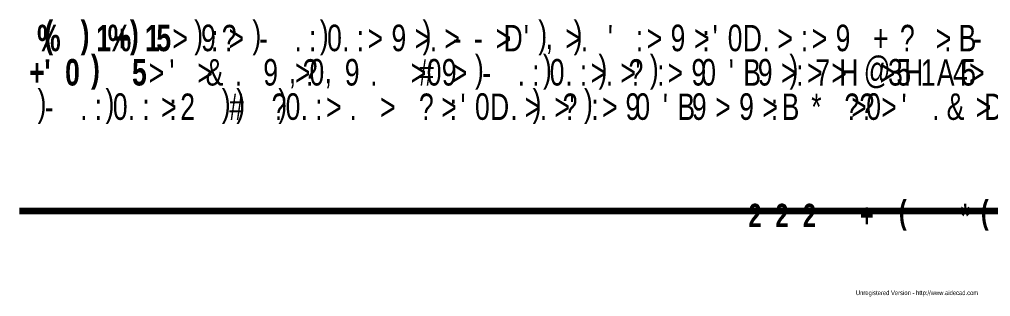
# Model space of a CAD drawing. Header units: inches. Extents: x 19 to 378, y -1 to 556.
# Drawn here: x 18.9 to 226.8, y -0.7 to 58.5 of the extents above; entities that cross this region are included whole.
import ezdxf

# ---------------------------------------------------------------- set-up
doc = ezdxf.new("R2010")
doc.units = ezdxf.units.IN
doc.layers.add('P', color=250, linetype='CONTINUOUS', lineweight=100)
doc.layers.add('Text', color=250, linetype='CONTINUOUS', lineweight=100)
doc.styles.get("Standard").update_dxf_attribs({"font": 'txt', "width": 0.75})

msp = doc.modelspace()

# ---------------------------------------------------------------- linework, layer by layer
at = {"layer": 'P', "color": 0, "linetype": 'CONTINUOUS'}
msp.add_lwpolyline([(18.89, 17.67), (378, 17.67)], dxfattribs=at)

# ---------------------------------------------------------------- texts
at = {"layer": 'Text', "color": 0, "linetype": 'CONTINUOUS', "attachment_point": 4}
for s, insert, char_height, width in [('{\\fFutura|b1|i0|c1|p15;(}', (24.22, 54.56), 5.6667, 6), ('{\\fFutura|b1|i0|c1|p15;)}', (32, 54.56), 5.6667, 6), ('{\\fFutura|b1|i0|c1|p15;)}', (42.56, 54.56), 5.6667, 6), ('{\\fFutura|b0|i0|c1|p15;)}', (56.33, 54.56), 5.6667, 6), ('{\\fFutura|b0|i0|c1|p15;)}', (68.78, 54.56), 5.6667, 6), ('{\\fFutura|b0|i0|c1|p15;)}', (83.22, 54.56), 5.6667, 6), ('{\\fFutura|b0|i0|c1|p15;)}', (105.22, 54.56), 5.6667, 6), ('{\\fFutura|b0|i0|c1|p15;)}', (130, 54.56), 5.6667, 6), ('{\\fFutura|b0|i0|c1|p15;)}', (137.56, 54.56), 5.6667, 6), ('{\\fFutura|b1|i0|c1|p15;%}', (22.67, 54.56), 5.6667, 6), ('{\\fFutura|b1|i0|c1|p15;1}', (35.33, 54.56), 5.6667, 6), ('{\\fFutura|b1|i0|c1|p15;%}', (37.78, 54.56), 5.6667, 6), ('{\\fFutura|b1|i0|c1|p15;+}', (39.22, 54.56), 5.6667, 6), ('{\\fFutura|b1|i0|c1|p15;1}', (45.78, 54.56), 5.6667, 6), ('{\\fFutura|b1|i0|c1|p15;5}', (48.22, 54.56), 5.6667, 6), ('{\\fFutura|b0|i0|c1|p15;>}', (51.67, 54.56), 5.6667, 6), ('{\\fFutura|b0|i0|c1|p15;9}', (57.78, 54.56), 5.6667, 6), ('{\\fFutura|b0|i0|c1|p15;?}', (62.22, 54.56), 5.6667, 6), ('{\\fFutura|b0|i0|c1|p15;>}', (63.67, 54.56), 5.6667, 6), ('{\\fFutura|b0|i0|c1|p15;0}', (84.78, 54.56), 5.6667, 6), ('{\\fFutura|b0|i0|c1|p15;>}', (93.44, 54.56), 5.6667, 6), ('{\\fFutura|b0|i0|c1|p15;9}', (98.56, 54.56), 5.6667, 6), ('{\\fFutura|b0|i0|c1|p15;>}', (103.56, 54.56), 5.6667, 6), ('{\\fFutura|b0|i0|c1|p15;>}', (109.89, 54.56), 5.6667, 6), ('{\\fFutura|b0|i0|c1|p15;>}', (120.89, 54.56), 5.6667, 6), ('{\\fFutura|b0|i0|c1|p15;D}', (122.56, 54.56), 5.6667, 6), ("{\\fFutura|b0|i0|c1|p15;'}", (126.89, 54.56), 5.6667, 6), ('{\\fFutura|b0|i0|c1|p15;>}', (135.78, 54.56), 5.6667, 6), ("{\\fFutura|b0|i0|c1|p15;'}", (144.89, 54.56), 5.6667, 6), ('{\\fFutura|b0|i0|c1|p15;>}', (153.22, 54.56), 5.6667, 6), ('{\\fFutura|b0|i0|c1|p15;9}', (158.33, 54.56), 5.6667, 6), ('{\\fFutura|b0|i0|c1|p15;>}', (163.33, 54.56), 5.6667, 6), ("{\\fFutura|b0|i0|c1|p15;'}", (167.33, 54.56), 5.6667, 6), ('{\\fFutura|b0|i0|c1|p15;0}', (170.56, 54.56), 5.6667, 6), ('{\\fFutura|b0|i0|c1|p15;D}', (173.78, 54.56), 5.6667, 6), ('{\\fFutura|b0|i0|c1|p15;>}', (181.22, 54.56), 5.6667, 6), ('{\\fFutura|b0|i0|c1|p15;>}', (188.56, 54.56), 5.6667, 6), ('{\\fFutura|b0|i0|c1|p15;9}', (193.67, 54.56), 5.6667, 6), ('{\\fFutura|b0|i0|c1|p15;+}', (201.67, 54.56), 5.6667, 6), ('{\\fFutura|b0|i0|c1|p15;?}', (207.44, 54.56), 5.6667, 6), ('{\\fFutura|b0|i0|c1|p15;>}', (215.11, 54.56), 5.6667, 6), ('{\\fFutura|b0|i0|c1|p15;B}', (220, 54.56), 5.6667, 6), ('{\\fFutura|b1|i0|c1|p15;}', (18.89, 54.56), 5.6667, 6), ('{\\fFutura|b1|i0|c1|p15;}', (29, 54.56), 5.6667, 6), ('{\\fFutura|b0|i0|c1|p15;}', (50, 54.56), 5.6667, 6), ('{\\fFutura|b0|i0|c1|p15;}', (53.44, 54.56), 5.6667, 6), ('{\\fFutura|b0|i0|c1|p15;:}', (59.89, 54.56), 5.6667, 6), ('{\\fFutura|b0|i0|c1|p15;}', (65.44, 54.56), 5.6667, 6), ('{\\fFutura|b0|i0|c1|p15;-}', (70.22, 54.56), 5.6667, 6), ('{\\fFutura|b0|i0|c1|p15; }', (74.89, 54.56), 5.6667, 6), ('{\\fFutura|b0|i0|c1|p15;:}', (80.89, 54.56), 5.6667, 6), ('{\\fFutura|b0|i0|c1|p15;:}', (91.11, 54.56), 5.6667, 6), ('{\\fFutura|b0|i0|c1|p15;}', (95.22, 54.56), 5.6667, 6), ('{\\fFutura|b0|i0|c1|p15; }', (100.56, 54.56), 5.6667, 6), ('{\\fFutura|b0|i0|c1|p15;-}', (111.67, 54.56), 5.6667, 6), ('{\\fFutura|b0|i0|c1|p15;-}', (116.22, 54.56), 5.6667, 6), ('{\\fFutura|b0|i0|c1|p15; }', (132.89, 54.56), 5.6667, 6), ('{\\fFutura|b0|i0|c1|p15;}', (142.22, 54.56), 5.6667, 6), ('{\\fFutura|b0|i0|c1|p15; }', (148, 54.56), 5.6667, 6), ('{\\fFutura|b0|i0|c1|p15;:}', (150.89, 54.56), 5.6667, 6), ('{\\fFutura|b0|i0|c1|p15;}', (155, 54.56), 5.6667, 6), ('{\\fFutura|b0|i0|c1|p15; }', (160.44, 54.56), 5.6667, 6), ('{\\fFutura|b0|i0|c1|p15;:}', (165.11, 54.56), 5.6667, 6), ('{\\fFutura|b0|i0|c1|p15;}', (182.89, 54.56), 5.6667, 6), ('{\\fFutura|b0|i0|c1|p15;:}', (186.22, 54.56), 5.6667, 6), ('{\\fFutura|b0|i0|c1|p15;}', (190.33, 54.56), 5.6667, 6), ('{\\fFutura|b0|i0|c1|p15;}', (195.78, 54.56), 5.6667, 6), ('{\\fFutura|b0|i0|c1|p15;}', (199.11, 54.56), 5.6667, 6), ('{\\fFutura|b0|i0|c1|p15; }', (204.44, 54.56), 5.6667, 6), ('{\\fFutura|b0|i0|c1|p15; }', (208.89, 54.56), 5.6667, 6), ('{\\fFutura|b0|i0|c1|p15;}', (211.78, 54.56), 5.6667, 6), ('{\\fFutura|b0|i0|c1|p15;-}', (223.11, 54.56), 5.6667, 6), ('{\\fFutura|b0|i0|c1|p15;.}', (77.78, 54.56), 5.6667, 6), ('{\\fFutura|b0|i0|c1|p15;.}', (88, 54.56), 5.6667, 6), ('{\\fFutura|b0|i0|c1|p15;.}', (106.78, 54.56), 5.6667, 6), ('{\\fFutura|b0|i0|c1|p15;,}', (131.56, 54.56), 5.6667, 6), ('{\\fFutura|b0|i0|c1|p15;.}', (139.11, 54.56), 5.6667, 6), ('{\\fFutura|b0|i0|c1|p15;.}', (178, 54.56), 5.6667, 6), ('{\\fFutura|b0|i0|c1|p15;.}', (216.89, 54.56), 5.6667, 6), ("{\\fFutura|b1|i0|c1|p15;'}", (24.22, 47.22), 5.6667, 6), ('{\\fFutura|b1|i0|c1|p15;0}', (28.67, 47.22), 5.6667, 6), ('{\\fFutura|b1|i0|c1|p15;)}', (34.22, 47.22), 5.6667, 6), ('{\\fFutura|b1|i0|c1|p15;5}', (43, 47.22), 5.6667, 6), ("{\\fFutura|b0|i0|c1|p15;'}", (51, 47.22), 5.6667, 6), ('{\\fFutura|b0|i0|c1|p15;&}', (58.78, 47.22), 5.6667, 6), ('{\\fFutura|b0|i0|c1|p15;9}', (71.11, 47.22), 5.6667, 6), ('{\\fFutura|b0|i0|c1|p15;?}', (79.56, 47.22), 5.6667, 6), ('{\\fFutura|b0|i0|c1|p15;0}', (81, 47.22), 5.6667, 6), ('{\\fFutura|b0|i0|c1|p15;9}', (88.56, 47.22), 5.6667, 6), ('{\\fFutura|b0|i0|c1|p15;#}', (104.44, 47.22), 5.6667, 6), ('{\\fFutura|b0|i0|c1|p15;0}', (106.11, 47.22), 5.6667, 6), ('{\\fFutura|b0|i0|c1|p15;9}', (109.33, 47.22), 5.6667, 6), ('{\\fFutura|b0|i0|c1|p15;)}', (116.44, 47.22), 5.6667, 6), ('{\\fFutura|b0|i0|c1|p15;)}', (131, 47.22), 5.6667, 6), ('{\\fFutura|b0|i0|c1|p15;0}', (132.44, 47.22), 5.6667, 6), ('{\\fFutura|b0|i0|c1|p15;)}', (142.89, 47.22), 5.6667, 6), ('{\\fFutura|b0|i0|c1|p15;?}', (149.33, 47.22), 5.6667, 6), ("{\\fFutura|b0|i0|c1|p15;'}", (150.78, 47.22), 5.6667, 6), ('{\\fFutura|b0|i0|c1|p15;)}', (153.89, 47.22), 5.6667, 6), ('{\\fFutura|b0|i0|c1|p15;9}', (162.78, 47.22), 5.6667, 6), ('{\\fFutura|b0|i0|c1|p15;0}', (164.89, 47.22), 5.6667, 6), ("{\\fFutura|b0|i0|c1|p15;'}", (170.78, 47.22), 5.6667, 6), ('{\\fFutura|b0|i0|c1|p15;B}', (173.89, 47.22), 5.6667, 6), ('{\\fFutura|b0|i0|c1|p15;9}', (177, 47.22), 5.6667, 6), ('{\\fFutura|b0|i0|c1|p15;)}', (183.78, 47.22), 5.6667, 6), ('{\\fFutura|b0|i0|c1|p15;7}', (189.33, 47.22), 5.6667, 6), ('{\\fFutura|b0|i0|c1|p15;H}', (194.44, 47.22), 5.6667, 6), ('{\\fFutura|b0|i0|c1|p15;@}', (199.67, 47.22), 5.6667, 6), ('{\\fFutura|b0|i0|c1|p15;3}', (204.89, 47.22), 5.6667, 6), ('{\\fFutura|b0|i0|c1|p15;5}', (206.67, 47.22), 5.6667, 6), ('{\\fFutura|b0|i0|c1|p15;H}', (208.33, 47.22), 5.6667, 6), ('{\\fFutura|b0|i0|c1|p15;1}', (211.89, 47.22), 5.6667, 6), ('{\\fFutura|b0|i0|c1|p15;A}', (215.33, 47.22), 5.6667, 6), ('{\\fFutura|b0|i0|c1|p15;4}', (218.78, 47.22), 5.6667, 6), ('{\\fFutura|b0|i0|c1|p15;5}', (220.56, 47.22), 5.6667, 6), ('{\\fFutura|b1|i0|c1|p15;+}', (21, 47.22), 5.6667, 6), ('{\\fFutura|b0|i0|c1|p15;>}', (46.56, 47.22), 5.6667, 6), ('{\\fFutura|b0|i0|c1|p15;>}', (57, 47.22), 5.6667, 6), ('{\\fFutura|b0|i0|c1|p15;>}', (77.89, 47.22), 5.6667, 6), ('{\\fFutura|b0|i0|c1|p15;>}', (102.67, 47.22), 5.6667, 6), ('{\\fFutura|b0|i0|c1|p15;>}', (111.44, 47.22), 5.6667, 6), ('{\\fFutura|b0|i0|c1|p15;:}', (128.67, 47.22), 5.6667, 6), ('{\\fFutura|b0|i0|c1|p15;:}', (138.89, 47.22), 5.6667, 6), ('{\\fFutura|b0|i0|c1|p15;>}', (141.22, 47.22), 5.6667, 6), ('{\\fFutura|b0|i0|c1|p15;>}', (147.56, 47.22), 5.6667, 6), ('{\\fFutura|b0|i0|c1|p15;:}', (155.44, 47.22), 5.6667, 6), ('{\\fFutura|b0|i0|c1|p15;>}', (157.67, 47.22), 5.6667, 6), ('{\\fFutura|b0|i0|c1|p15;>}', (182, 47.22), 5.6667, 6), ('{\\fFutura|b0|i0|c1|p15;:}', (185.22, 47.22), 5.6667, 6), ('{\\fFutura|b0|i0|c1|p15;>}', (187.56, 47.22), 5.6667, 6), ('{\\fFutura|b0|i0|c1|p15;>}', (192.78, 47.22), 5.6667, 6), ('{\\fFutura|b0|i0|c1|p15;>}', (203.11, 47.22), 5.6667, 6), ('{\\fFutura|b0|i0|c1|p15;>}', (222.22, 47.22), 5.6667, 6), ('{\\fFutura|b1|i0|c1|p15;}', (18.89, 47.22), 5.6667, 6), ('{\\fFutura|b1|i0|c1|p15;}', (25.67, 47.22), 5.6667, 6), ('{\\fFutura|b1|i0|c1|p15;}', (30.89, 47.22), 5.6667, 6), ('{\\fFutura|b1|i0|c1|p15;}', (37.56, 47.22), 5.6667, 6), ('{\\fFutura|b1|i0|c1|p15;}', (40, 47.22), 5.6667, 6), ('{\\fFutura|b0|i0|c1|p15;}', (44.78, 47.22), 5.6667, 6), ('{\\fFutura|b0|i0|c1|p15;}', (48.22, 47.22), 5.6667, 6), ('{\\fFutura|b0|i0|c1|p15; }', (54.11, 47.22), 5.6667, 6), ('{\\fFutura|b0|i0|c1|p15; }', (62.11, 47.22), 5.6667, 6), ('{\\fFutura|b0|i0|c1|p15; }', (68.11, 47.22), 5.6667, 6), ('{\\fFutura|b0|i0|c1|p15;}', (73.22, 47.22), 5.6667, 6), ('{\\fFutura|b0|i0|c1|p15;,}', (76.56, 47.22), 5.6667, 6), ('{\\fFutura|b0|i0|c1|p15;,}', (84.22, 47.22), 5.6667, 6), ('{\\fFutura|b0|i0|c1|p15; }', (85.56, 47.22), 5.6667, 6), ('{\\fFutura|b0|i0|c1|p15;}', (90.67, 47.22), 5.6667, 6), ('{\\fFutura|b0|i0|c1|p15;}', (97.11, 47.22), 5.6667, 6), ('{\\fFutura|b0|i0|c1|p15; }', (99.78, 47.22), 5.6667, 6), ('{\\fFutura|b0|i0|c1|p15;}', (113.11, 47.22), 5.6667, 6), ('{\\fFutura|b0|i0|c1|p15;-}', (118, 47.22), 5.6667, 6), ('{\\fFutura|b0|i0|c1|p15; }', (122.56, 47.22), 5.6667, 6), ('{\\fFutura|b0|i0|c1|p15;}', (159.44, 47.22), 5.6667, 6), ('{\\fFutura|b0|i0|c1|p15;}', (168.11, 47.22), 5.6667, 6), ('{\\fFutura|b0|i0|c1|p15; }', (179.11, 47.22), 5.6667, 6), ('{\\fFutura|b0|i0|c1|p15;}', (198, 47.22), 5.6667, 6), ('{\\fFutura|b0|i0|c1|p15;}', (224, 47.22), 5.6667, 6), ('{\\fFutura|b0|i0|c1|p15;)}', (22.78, 39.89), 5.6667, 6), ('{\\fFutura|b0|i0|c1|p15;)}', (37.33, 39.89), 5.6667, 6), ('{\\fFutura|b0|i0|c1|p15;)}', (62.22, 39.89), 5.6667, 6), ('{\\fFutura|b0|i0|c1|p15;)}', (65.33, 39.89), 5.6667, 6), ('{\\fFutura|b0|i0|c1|p15;.}', (65, 47.22), 5.6667, 6), ('{\\fFutura|b0|i0|c1|p15;)}', (74.33, 39.89), 5.6667, 6), ('{\\fFutura|b0|i0|c1|p15;.}', (94, 47.22), 5.6667, 6), ('{\\fFutura|b0|i0|c1|p15;.}', (125.56, 47.22), 5.6667, 6), ('{\\fFutura|b0|i0|c1|p15;)}', (128.78, 39.89), 5.6667, 6), ('{\\fFutura|b0|i0|c1|p15;.}', (135.78, 47.22), 5.6667, 6), ('{\\fFutura|b0|i0|c1|p15;)}', (139.78, 39.89), 5.6667, 6), ('{\\fFutura|b0|i0|c1|p15;.}', (144.44, 47.22), 5.6667, 6), ('{\\fFutura|b0|i0|c1|p15;0}', (38.89, 39.89), 5.6667, 6), ('{\\fFutura|b0|i0|c1|p15;>}', (49.22, 39.89), 5.6667, 6), ('{\\fFutura|b0|i0|c1|p15;2}', (53.33, 39.89), 5.6667, 6), ('{\\fFutura|b0|i0|c1|p15;#}', (63.78, 39.89), 5.6667, 6), ('{\\fFutura|b0|i0|c1|p15;?}', (72.89, 39.89), 5.6667, 6), ('{\\fFutura|b0|i0|c1|p15;0}', (75.89, 39.89), 5.6667, 6), ('{\\fFutura|b0|i0|c1|p15;>}', (84.56, 39.89), 5.6667, 6), ('{\\fFutura|b0|i0|c1|p15;>}', (96.11, 39.89), 5.6667, 6), ('{\\fFutura|b0|i0|c1|p15;?}', (104.44, 39.89), 5.6667, 6), ('{\\fFutura|b0|i0|c1|p15;>}', (109.22, 39.89), 5.6667, 6), ("{\\fFutura|b0|i0|c1|p15;'}", (113.33, 39.89), 5.6667, 6), ('{\\fFutura|b0|i0|c1|p15;0}', (116.44, 39.89), 5.6667, 6), ('{\\fFutura|b0|i0|c1|p15;D}', (119.67, 39.89), 5.6667, 6), ('{\\fFutura|b0|i0|c1|p15;>}', (127.11, 39.89), 5.6667, 6), ('{\\fFutura|b0|i0|c1|p15;>}', (133.44, 39.89), 5.6667, 6), ('{\\fFutura|b0|i0|c1|p15;?}', (135.22, 39.89), 5.6667, 6), ("{\\fFutura|b0|i0|c1|p15;'}", (136.67, 39.89), 5.6667, 6), ('{\\fFutura|b0|i0|c1|p15;>}', (143.67, 39.89), 5.6667, 6), ('{\\fFutura|b0|i0|c1|p15;9}', (148.67, 39.89), 5.6667, 6), ('{\\fFutura|b0|i0|c1|p15;0}', (150.78, 39.89), 5.6667, 6), ("{\\fFutura|b0|i0|c1|p15;'}", (156.67, 39.89), 5.6667, 6), ('{\\fFutura|b0|i0|c1|p15;B}', (159.78, 39.89), 5.6667, 6), ('{\\fFutura|b0|i0|c1|p15;9}', (162.89, 39.89), 5.6667, 6), ('{\\fFutura|b0|i0|c1|p15;>}', (167.89, 39.89), 5.6667, 6), ('{\\fFutura|b0|i0|c1|p15;9}', (173, 39.89), 5.6667, 6), ('{\\fFutura|b0|i0|c1|p15;>}', (178, 39.89), 5.6667, 6), ('{\\fFutura|b0|i0|c1|p15;B}', (182.11, 39.89), 5.6667, 6), ('{\\fFutura|b0|i0|c1|p15;*}', (188.44, 39.89), 5.6667, 6), ('{\\fFutura|b0|i0|c1|p15;?}', (195.56, 39.89), 5.6667, 6), ('{\\fFutura|b0|i0|c1|p15;>}', (197, 39.89), 5.6667, 6), ('{\\fFutura|b0|i0|c1|p15;?}', (198.78, 39.89), 5.6667, 6), ('{\\fFutura|b0|i0|c1|p15;0}', (200.22, 39.89), 5.6667, 6), ('{\\fFutura|b0|i0|c1|p15;>}', (203.44, 39.89), 5.6667, 6), ("{\\fFutura|b0|i0|c1|p15;'}", (207.78, 39.89), 5.6667, 6), ('{\\fFutura|b0|i0|c1|p15;&}', (217.44, 39.89), 5.6667, 6), ('{\\fFutura|b0|i0|c1|p15;>}', (223.67, 39.89), 5.6667, 6), ('{\\fFutura|b0|i0|c1|p15;D}', (225.44, 39.89), 5.6667, 6), ('{\\fFutura|b0|i0|c1|p15;}', (18.89, 39.89), 5.6667, 6), ('{\\fFutura|b0|i0|c1|p15;-}', (24.33, 39.89), 5.6667, 6), ('{\\fFutura|b0|i0|c1|p15; }', (29, 39.89), 5.6667, 6), ('{\\fFutura|b0|i0|c1|p15;:}', (35, 39.89), 5.6667, 6), ('{\\fFutura|b0|i0|c1|p15;:}', (45.22, 39.89), 5.6667, 6), ('{\\fFutura|b0|i0|c1|p15;}', (47.56, 39.89), 5.6667, 6), ('{\\fFutura|b0|i0|c1|p15;:}', (51, 39.89), 5.6667, 6), ('{\\fFutura|b0|i0|c1|p15; }', (56.67, 39.89), 5.6667, 6), ('{\\fFutura|b0|i0|c1|p15;}', (59.56, 39.89), 5.6667, 6), ('{\\fFutura|b0|i0|c1|p15;}', (66.89, 39.89), 5.6667, 6), ('{\\fFutura|b0|i0|c1|p15;}', (69.56, 39.89), 5.6667, 6), ('{\\fFutura|b0|i0|c1|p15;:}', (82.22, 39.89), 5.6667, 6), ('{\\fFutura|b0|i0|c1|p15;}', (86.22, 39.89), 5.6667, 6), ('{\\fFutura|b0|i0|c1|p15;}', (92.78, 39.89), 5.6667, 6), ('{\\fFutura|b0|i0|c1|p15;}', (97.78, 39.89), 5.6667, 6), ('{\\fFutura|b0|i0|c1|p15;}', (101.11, 39.89), 5.6667, 6), ('{\\fFutura|b0|i0|c1|p15;}', (105.89, 39.89), 5.6667, 6), ('{\\fFutura|b0|i0|c1|p15;:}', (111, 39.89), 5.6667, 6), ('{\\fFutura|b0|i0|c1|p15;:}', (141.33, 39.89), 5.6667, 6), ('{\\fFutura|b0|i0|c1|p15;}', (145.33, 39.89), 5.6667, 6), ('{\\fFutura|b0|i0|c1|p15;}', (154, 39.89), 5.6667, 6), ('{\\fFutura|b0|i0|c1|p15; }', (165, 39.89), 5.6667, 6), ('{\\fFutura|b0|i0|c1|p15;}', (169.67, 39.89), 5.6667, 6), ('{\\fFutura|b0|i0|c1|p15; }', (175.11, 39.89), 5.6667, 6), ('{\\fFutura|b0|i0|c1|p15;:}', (179.78, 39.89), 5.6667, 6), ('{\\fFutura|b0|i0|c1|p15;}', (185.11, 39.89), 5.6667, 6), ('{\\fFutura|b0|i0|c1|p15; }', (190, 39.89), 5.6667, 6), ('{\\fFutura|b0|i0|c1|p15;}', (192.89, 39.89), 5.6667, 6), ('{\\fFutura|b0|i0|c1|p15;}', (205.11, 39.89), 5.6667, 6), ('{\\fFutura|b0|i0|c1|p15;}', (211, 39.89), 5.6667, 6), ('{\\fFutura|b0|i0|c1|p15; }', (220.78, 39.89), 5.6667, 6), ('{\\fFutura|b0|i0|c1|p15;.}', (31.89, 39.89), 5.6667, 6), ('{\\fFutura|b0|i0|c1|p15;.}', (42.11, 39.89), 5.6667, 6), ('{\\fFutura|b0|i0|c1|p15;.}', (79.11, 39.89), 5.6667, 6), ('{\\fFutura|b0|i0|c1|p15;.}', (89.56, 39.89), 5.6667, 6), ('{\\fFutura|b0|i0|c1|p15;.}', (124, 39.89), 5.6667, 6), ('{\\fFutura|b0|i0|c1|p15;.}', (130.33, 39.89), 5.6667, 6), ('{\\fFutura|b0|i0|c1|p15;.}', (214.33, 39.89), 5.6667, 6), ('{\\fSquare721BT|b1|i0|c1|p15;2}', (175, 16.67), 5, 5.3333), ('{\\fSquare721BT|b1|i0|c1|p15;2}', (180.78, 16.67), 5, 5.3333), ('{\\fSquare721BT|b1|i0|c1|p15;2}', (186.67, 16.67), 5, 5.3333), ('{\\fSquare721BT|b1|i0|c1|p15;(}', (207.22, 16.67), 5, 5.3333), ('{\\fSquare721BT|b1|i0|c1|p15;*}', (220.44, 16.67), 5, 5.3333), ('{\\fSquare721BT|b1|i0|c1|p15;(}', (224.78, 16.67), 5, 5.3333), ('{\\fSquare721BT|b1|i0|c1|p15;}', (18.89, 16.67), 5, 5.3333), ('{\\fSquare721BT|b1|i0|c1|p15;}', (192.22, 16.67), 5, 5.3333), ('{\\fSquare721BT|b1|i0|c1|p15;}', (194.78, 16.67), 5, 5.3333), ('{\\fSquare721BT|b1|i0|c1|p15;+}', (198.89, 16.67), 5, 5.3333), ('{\\fSquare721BT|b1|i0|c1|p15; }', (203.11, 16.67), 5, 5.3333), ('{\\fSquare721BT|b1|i0|c1|p15;}', (213.67, 16.67), 5, 5.3333), ('{\\fSquare721BT|b1|i0|c1|p15;}', (216.33, 16.67), 5, 5.3333)]:
    msp.add_mtext(s, dxfattribs=dict(at, insert=insert, char_height=char_height, width=width))
at = {"layer": 'Text', "color": 240, "insert": (198, 0), "char_height": 1, "width": 99, "attachment_point": 4}
msp.add_mtext('Unregistered Version - http://www.aidecad.com', dxfattribs=at)

doc.saveas('drawing.dxf')
